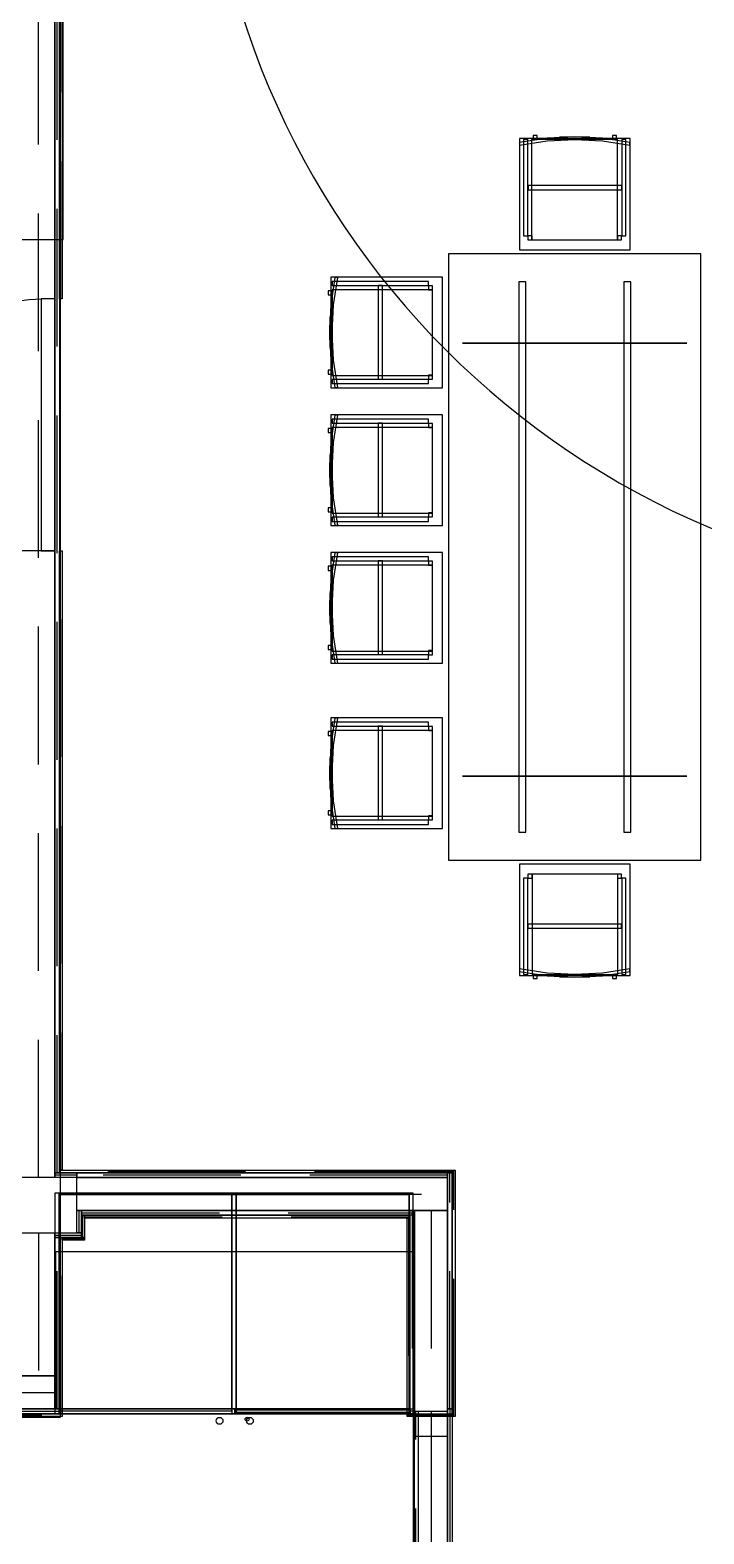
# Model space of a CAD drawing. Header units: millimetres. Extents: x -28.2 to 24.3, y -24.8 to 12.4.
# Drawn here: x 1.69 to 4.14, y -0.46 to 5 of the extents above; entities that cross this region are included whole.
import ezdxf

# ---------------------------------------------------------------- set-up
doc = ezdxf.new("R2010")
doc.units = ezdxf.units.MM
doc.linetypes.add('Dashed', pattern=[0.75, 0.5, -0.25])
for name, color, linetype in [('EJE_MUROS', 8, 'Continuous'), ('FURNISHINGELEMENT', 8, 'Continuous'), ('LOSAS', 3, 'Continuous'), ('MUROS', 7, 'Continuous'), ('PUERTAS', 6, 'Continuous')]:
    doc.layers.add(name, color=color, linetype=linetype)

msp = doc.modelspace()

# ---------------------------------------------------------------- linework, layer by layer
at = {"layer": 'EJE_MUROS', "linetype": 'Dashed'}
for p, q in [((1.7238, 0.8359), (1.7238, 5.7607)), ((1.7923, 0.8529), (1.7923, 5.7437)), ((1.8058, 4.026), (1.8058, 5.7437)), ((1.8058, 0.8629), (1.8058, 3.111)), ((1.8638, 0.8444), (1.7838, 0.8444)), ((3.2258, 0.8579), (1.8008, 0.8579)), ((3.2088, 0.8444), (1.8638, 0.8444)), ((3.2173, -0.0041), (3.2173, 0.8529)), ((3.2308, -0.0311), (3.2308, 0.8629)), ((1.8638, 0.7759), (3.2088, 0.7759)), ((1.8723, 0.6359), (1.8723, 0.7159)), ((3.0803, 0.7159), (3.0803, -0.0126)), ((3.1488, 0.7159), (3.1488, -0.1041)), ((1.8808, 0.7074), (3.0888, 0.7074)), ((1.8858, 0.6189), (1.8858, 0.6989)), ((1.8908, 0.6939), (3.0718, 0.6939)), ((3.0668, 0.6889), (3.0668, -0.0211)), ((1.7238, 0.6359), (1.7238, 0.1159)), ((1.7838, 0.6274), (1.8808, 0.6274)), ((1.7923, -0.0041), (1.7923, 0.6189)), ((1.8058, -0.0211), (1.8058, 0.6189)), ((1.8108, 0.6139), (1.8908, 0.6139)), ((0.7288, 0.0559), (1.7838, 0.0559)), ((-3.5992, -0.0126), (1.8008, -0.0126)), ((-2.514, -0.0261), (1.8108, -0.0261)), ((3.0618, -0.0261), (3.2258, -0.0261)), ((3.0938, -3.115), (3.0938, -0.0126)), ((3.1488, -0.0126), (3.1488, -3.1065)), ((3.2173, -0.0041), (3.2173, -3.1065))]:
    msp.add_line(p, q, dxfattribs=at)
at = {"layer": 'FURNISHINGELEMENT'}
for p, q in [((3.5486, 4.6081, 0.7702), (3.4693, 4.6081, 0.7877)), ((3.4693, 4.6081, 0.7877), (3.4693, 4.2037, 0.7877)), ((3.5696, 4.6087, 1.1404), (3.4701, 4.5937, 1.1404)), ((3.4701, 4.5837, 1.1404), (3.5695, 4.5988, 1.1404)), ((3.4701, 4.5937, 1.1404), (3.4701, 4.5837, 1.1404)), ((3.4995, 4.6037, 0.5575), (3.4845, 4.6037, 0.5575)), ((3.4845, 4.6037, 0.5575), (3.4845, 4.2547, 0.5575)), ((3.4995, 4.2547, 0.5575), (3.4995, 4.6037, 0.5575)), ((3.5911, 4.6037, 0.7494), (3.5137, 4.6037, 0.7615)), ((3.5137, 4.6037, 0.7615), (3.5137, 4.2397, 0.7615)), ((3.5335, 4.6187, 1.0175), (3.5187, 4.6187, 1.0207)), ((3.5187, 4.6187, 1.0207), (3.5187, 4.6037, 1.0207)), ((3.5187, 4.6037, 1.0207), (3.5335, 4.6037, 1.0175)), ((3.5335, 4.6037, 1.0175), (3.5335, 4.6187, 1.0175)), ((3.6294, 4.6081, 0.7615), (3.5486, 4.6081, 0.7702)), ((3.5695, 4.5988, 1.1404), (3.6701, 4.6039, 1.1404)), ((3.6701, 4.6137, 1.1404), (3.5696, 4.6087, 1.1404)), ((3.6693, 4.6037, 0.7454), (3.5911, 4.6037, 0.7494)), ((3.6701, 4.6137, 1.0404), (3.6151, 4.6122, 1.0404)), ((3.6151, 4.6122, 1.0404), (3.6151, 4.6024, 1.0404)), ((3.6151, 4.6024, 1.0404), (3.6701, 4.6039, 1.0404)), ((3.7107, 4.6081, 0.7615), (3.6294, 4.6081, 0.7615)), ((3.7475, 4.6037, 0.7493), (3.6693, 4.6037, 0.7454)), ((3.7706, 4.6087, 1.1404), (3.6701, 4.6137, 1.1404)), ((3.7251, 4.6122, 1.0404), (3.6701, 4.6137, 1.0404)), ((3.6701, 4.6039, 1.1404), (3.7706, 4.5988, 1.1404)), ((3.6701, 4.6039, 1.0404), (3.7251, 4.6024, 1.0404)), ((3.7915, 4.6081, 0.7702), (3.7107, 4.6081, 0.7615)), ((3.7251, 4.6024, 1.0404), (3.7251, 4.6122, 1.0404)), ((3.8249, 4.6037, 0.7612), (3.7475, 4.6037, 0.7493)), ((3.8701, 4.5937, 1.1404), (3.7706, 4.6087, 1.1404)), ((3.7706, 4.5988, 1.1404), (3.8701, 4.5837, 1.1404)), ((3.8708, 4.6081, 0.7877), (3.7915, 4.6081, 0.7702)), ((3.8214, 4.6187, 1.0207), (3.8066, 4.6187, 1.0175)), ((3.8066, 4.6187, 1.0175), (3.8066, 4.6037, 1.0175)), ((3.8066, 4.6037, 1.0175), (3.8214, 4.6037, 1.0207)), ((3.8214, 4.6037, 1.0207), (3.8214, 4.6187, 1.0207)), ((3.8249, 4.2397, 0.7612), (3.8249, 4.6037, 0.7612)), ((3.8555, 4.6037, 0.5575), (3.8405, 4.6037, 0.5575)), ((3.8405, 4.6037, 0.5575), (3.8405, 4.2547, 0.5575)), ((3.8555, 4.2547, 0.5575), (3.8555, 4.6037, 0.5575)), ((3.8701, 4.5837, 1.1404), (3.8701, 4.5937, 1.1404)), ((3.8708, 4.2037, 0.7877), (3.8708, 4.6081, 0.7877)), ((3.8405, 4.4367, 0.5575), (3.5006, 4.4367, 0.5575)), ((3.5006, 4.4367, 0.5575), (3.5006, 4.4217, 0.5575)), ((3.8405, 4.4217, 0.5575), (3.8405, 4.4367, 0.5575)), ((3.5006, 4.4217, 0.5575), (3.8405, 4.4217, 0.5575)), ((3.4693, 4.2037, 0.7877), (3.5486, 4.2037, 0.7702)), ((3.4845, 4.2547, 0.5575), (3.4995, 4.2547, 0.5575)), ((3.5152, 4.2547, 0.7612), (3.5004, 4.2547, 0.7644)), ((3.5004, 4.2547, 0.7644), (3.5004, 4.2397, 0.7644)), ((3.5004, 4.2397, 0.7644), (3.5152, 4.2397, 0.7612)), ((3.5137, 4.2397, 0.7615), (3.5911, 4.2397, 0.7494)), ((3.5152, 4.2397, 0.7612), (3.5152, 4.2547, 0.7612)), ((3.5486, 4.2037, 0.7702), (3.6294, 4.2037, 0.7615)), ((3.5911, 4.2397, 0.7494), (3.6693, 4.2397, 0.7454)), ((3.6294, 4.2037, 0.7615), (3.7107, 4.2037, 0.7615)), ((3.6693, 4.2397, 0.7454), (3.7475, 4.2397, 0.7493)), ((3.7107, 4.2037, 0.7615), (3.7915, 4.2037, 0.7702)), ((3.7475, 4.2397, 0.7493), (3.8249, 4.2397, 0.7612)), ((3.7915, 4.2037, 0.7702), (3.8708, 4.2037, 0.7877)), ((3.8397, 4.2547, 0.7644), (3.8249, 4.2547, 0.7612)), ((3.8249, 4.2547, 0.7612), (3.8249, 4.2397, 0.7612)), ((3.8249, 4.2397, 0.7612), (3.8397, 4.2397, 0.7644)), ((3.8397, 4.2397, 0.7644), (3.8397, 4.2547, 0.7644)), ((3.8405, 4.2547, 0.5575), (3.8555, 4.2547, 0.5575)), ((3.2126, 4.1887), (3.2126, 1.9887)), ((4.1276, 4.1887), (3.2126, 4.1887)), ((4.1276, 1.9887), (4.1276, 4.1887)), ((2.8001, 4.1037, 1.1404), (2.7851, 4.0042, 1.1404)), ((3.1901, 4.1044, 0.7877), (2.7856, 4.1044, 0.7877)), ((2.7856, 4.1044, 0.7877), (2.7856, 4.0251, 0.7702)), ((2.7949, 4.0042, 1.1404), (2.8101, 4.1037, 1.1404)), ((2.8101, 4.1037, 1.1404), (2.8001, 4.1037, 1.1404)), ((3.1901, 4.0251, 0.7702), (3.1901, 4.1044, 0.7877)), ((2.7901, 4.055, 1.0207), (2.7751, 4.055, 1.0207)), ((2.7751, 4.055, 1.0207), (2.7751, 4.0402, 1.0175)), ((2.7751, 4.0402, 1.0175), (2.7901, 4.0402, 1.0175)), ((3.1391, 4.0892, 0.5575), (2.7901, 4.0892, 0.5575)), ((2.7901, 4.0892, 0.5575), (2.7901, 4.0742, 0.5575)), ((2.7901, 4.0742, 0.5575), (3.1391, 4.0742, 0.5575)), ((3.1541, 4.0585, 0.7612), (2.7901, 4.0585, 0.7612)), ((2.7901, 4.0585, 0.7612), (2.7901, 3.9811, 0.7493)), ((2.7901, 4.0402, 1.0175), (2.7901, 4.055, 1.0207)), ((2.9721, 4.0742, 0.5575), (2.9571, 4.0742, 0.5575)), ((2.9571, 4.0742, 0.5575), (2.9571, 3.7342, 0.5575)), ((2.9721, 3.7342, 0.5575), (2.9721, 4.0742, 0.5575)), ((3.1391, 4.0742, 0.5575), (3.1391, 4.0892, 0.5575)), ((3.1541, 4.0734, 0.7644), (3.1391, 4.0734, 0.7644)), ((3.1391, 4.0734, 0.7644), (3.1391, 4.0585, 0.7612)), ((3.1391, 4.0585, 0.7612), (3.1541, 4.0585, 0.7612)), ((3.1541, 4.0585, 0.7612), (3.1541, 4.0734, 0.7644)), ((3.1541, 3.9811, 0.7493), (3.1541, 4.0585, 0.7612)), ((3.4675, 4.0871), (3.4675, 2.0903)), ((3.4929, 4.0871), (3.4675, 4.0871)), ((3.4929, 2.0903), (3.4929, 4.0871)), ((3.8479, 4.0871), (3.8479, 2.0903)), ((3.8733, 4.0871), (3.8479, 4.0871)), ((3.8733, 2.0903), (3.8733, 4.0871)), ((2.7851, 4.0042, 1.1404), (2.7801, 3.9037, 1.1404)), ((2.7856, 4.0251, 0.7702), (2.7856, 3.9443, 0.7615)), ((2.7899, 3.9037, 1.1404), (2.7949, 4.0042, 1.1404)), ((3.1901, 3.9443, 0.7615), (3.1901, 4.0251, 0.7702)), ((2.7816, 3.9587, 1.0404), (2.7801, 3.9037, 1.0404)), ((2.7914, 3.9587, 1.0404), (2.7816, 3.9587, 1.0404)), ((2.7856, 3.9443, 0.7615), (2.7856, 3.863, 0.7615)), ((2.7899, 3.9037, 1.0404), (2.7914, 3.9587, 1.0404)), ((2.7901, 3.9811, 0.7493), (2.7901, 3.9029, 0.7454)), ((3.1541, 3.9029, 0.7454), (3.1541, 3.9811, 0.7493)), ((3.1901, 3.863, 0.7615), (3.1901, 3.9443, 0.7615)), ((2.7801, 3.9037, 1.1404), (2.7851, 3.8032, 1.1404)), ((2.7801, 3.9037, 1.0404), (2.7816, 3.8487, 1.0404)), ((2.7949, 3.8032, 1.1404), (2.7899, 3.9037, 1.1404)), ((2.7914, 3.8487, 1.0404), (2.7899, 3.9037, 1.0404)), ((2.7901, 3.9029, 0.7454), (2.7901, 3.8247, 0.7494)), ((3.1541, 3.8247, 0.7494), (3.1541, 3.9029, 0.7454)), ((2.7816, 3.8487, 1.0404), (2.7914, 3.8487, 1.0404)), ((2.7856, 3.863, 0.7615), (2.7856, 3.7823, 0.7702)), ((2.7901, 3.8247, 0.7494), (2.7901, 3.7473, 0.7615)), ((3.1541, 3.7473, 0.7615), (3.1541, 3.8247, 0.7494)), ((3.1901, 3.7823, 0.7702), (3.1901, 3.863, 0.7615)), ((3.2634, 3.8648), (4.0768, 3.8648)), ((3.3396, 3.8648), (3.2634, 3.8648)), ((4.0006, 3.8648), (3.3396, 3.8648)), ((4.0768, 3.8648), (4.0006, 3.8648)), ((2.7901, 3.7671, 1.0175), (2.7751, 3.7671, 1.0175)), ((2.7751, 3.7671, 1.0175), (2.7751, 3.7523, 1.0207)), ((2.7851, 3.8032, 1.1404), (2.8001, 3.7037, 1.1404)), ((2.7856, 3.7823, 0.7702), (2.7856, 3.7029, 0.7877)), ((2.7901, 3.7523, 1.0207), (2.7901, 3.7671, 1.0175)), ((2.8101, 3.7037, 1.1404), (2.7949, 3.8032, 1.1404)), ((3.1901, 3.7029, 0.7877), (3.1901, 3.7823, 0.7702)), ((2.7751, 3.7523, 1.0207), (2.7901, 3.7523, 1.0207)), ((2.7901, 3.7473, 0.7615), (3.1541, 3.7473, 0.7615)), ((3.1391, 3.7331, 0.5575), (2.7901, 3.7331, 0.5575)), ((2.7901, 3.7331, 0.5575), (2.7901, 3.7181, 0.5575)), ((2.7901, 3.7181, 0.5575), (3.1391, 3.7181, 0.5575)), ((2.9571, 3.7342, 0.5575), (2.9721, 3.7342, 0.5575)), ((3.1541, 3.7488, 0.7612), (3.1391, 3.7488, 0.7612)), ((3.1391, 3.7488, 0.7612), (3.1391, 3.734, 0.7644)), ((3.1391, 3.734, 0.7644), (3.1541, 3.734, 0.7644)), ((3.1391, 3.7181, 0.5575), (3.1391, 3.7331, 0.5575)), ((3.1541, 3.734, 0.7644), (3.1541, 3.7488, 0.7612)), ((2.7856, 3.7029, 0.7877), (3.1901, 3.7029, 0.7877)), ((2.8001, 3.7037, 1.1404), (2.8101, 3.7037, 1.1404)), ((2.8001, 3.6037, 1.1404), (2.7851, 3.5042, 1.1404)), ((3.1901, 3.6044, 0.7877), (2.7856, 3.6044, 0.7877)), ((2.7856, 3.6044, 0.7877), (2.7856, 3.5251, 0.7702)), ((2.7949, 3.5042, 1.1404), (2.8101, 3.6037, 1.1404)), ((2.8101, 3.6037, 1.1404), (2.8001, 3.6037, 1.1404)), ((3.1901, 3.5251, 0.7702), (3.1901, 3.6044, 0.7877)), ((2.7901, 3.555, 1.0207), (2.7751, 3.555, 1.0207)), ((2.7751, 3.555, 1.0207), (2.7751, 3.5402, 1.0175)), ((3.1391, 3.5892, 0.5575), (2.7901, 3.5892, 0.5575)), ((2.7901, 3.5892, 0.5575), (2.7901, 3.5742, 0.5575)), ((2.7901, 3.5742, 0.5575), (3.1391, 3.5742, 0.5575)), ((3.1541, 3.5585, 0.7612), (2.7901, 3.5585, 0.7612)), ((2.7901, 3.5585, 0.7612), (2.7901, 3.4811, 0.7493)), ((2.7901, 3.5402, 1.0175), (2.7901, 3.555, 1.0207)), ((2.9721, 3.5742, 0.5575), (2.9571, 3.5742, 0.5575)), ((2.9571, 3.5742, 0.5575), (2.9571, 3.2342, 0.5575)), ((2.9721, 3.2342, 0.5575), (2.9721, 3.5742, 0.5575)), ((3.1391, 3.5742, 0.5575), (3.1391, 3.5892, 0.5575)), ((3.1541, 3.5734, 0.7644), (3.1391, 3.5734, 0.7644)), ((3.1391, 3.5734, 0.7644), (3.1391, 3.5585, 0.7612)), ((3.1391, 3.5585, 0.7612), (3.1541, 3.5585, 0.7612)), ((3.1541, 3.5585, 0.7612), (3.1541, 3.5734, 0.7644)), ((3.1541, 3.4811, 0.7493), (3.1541, 3.5585, 0.7612)), ((2.7751, 3.5402, 1.0175), (2.7901, 3.5402, 1.0175)), ((2.7851, 3.5042, 1.1404), (2.7801, 3.4037, 1.1404)), ((2.7856, 3.5251, 0.7702), (2.7856, 3.4443, 0.7615)), ((2.7899, 3.4037, 1.1404), (2.7949, 3.5042, 1.1404)), ((3.1901, 3.4443, 0.7615), (3.1901, 3.5251, 0.7702)), ((2.7816, 3.4587, 1.0404), (2.7801, 3.4037, 1.0404)), ((2.7914, 3.4587, 1.0404), (2.7816, 3.4587, 1.0404)), ((2.7856, 3.4443, 0.7615), (2.7856, 3.363, 0.7615)), ((2.7899, 3.4037, 1.0404), (2.7914, 3.4587, 1.0404)), ((2.7901, 3.4811, 0.7493), (2.7901, 3.4029, 0.7454)), ((3.1541, 3.4029, 0.7454), (3.1541, 3.4811, 0.7493)), ((3.1901, 3.363, 0.7615), (3.1901, 3.4443, 0.7615)), ((2.7801, 3.4037, 1.1404), (2.7851, 3.3032, 1.1404)), ((2.7801, 3.4037, 1.0404), (2.7816, 3.3487, 1.0404)), ((2.7949, 3.3032, 1.1404), (2.7899, 3.4037, 1.1404)), ((2.7914, 3.3487, 1.0404), (2.7899, 3.4037, 1.0404)), ((2.7901, 3.4029, 0.7454), (2.7901, 3.3247, 0.7494)), ((3.1541, 3.3247, 0.7494), (3.1541, 3.4029, 0.7454)), ((2.7816, 3.3487, 1.0404), (2.7914, 3.3487, 1.0404)), ((2.7856, 3.363, 0.7615), (2.7856, 3.2823, 0.7702)), ((3.1901, 3.2823, 0.7702), (3.1901, 3.363, 0.7615)), ((2.7851, 3.3032, 1.1404), (2.8001, 3.2037, 1.1404)), ((2.7856, 3.2823, 0.7702), (2.7856, 3.2029, 0.7877)), ((2.7901, 3.3247, 0.7494), (2.7901, 3.2473, 0.7615)), ((2.8101, 3.2037, 1.1404), (2.7949, 3.3032, 1.1404)), ((3.1541, 3.2473, 0.7615), (3.1541, 3.3247, 0.7494)), ((3.1901, 3.2029, 0.7877), (3.1901, 3.2823, 0.7702)), ((2.7901, 3.2671, 1.0175), (2.7751, 3.2671, 1.0175)), ((2.7751, 3.2671, 1.0175), (2.7751, 3.2523, 1.0207)), ((2.7751, 3.2523, 1.0207), (2.7901, 3.2523, 1.0207)), ((2.7901, 3.2523, 1.0207), (2.7901, 3.2671, 1.0175)), ((2.7901, 3.2473, 0.7615), (3.1541, 3.2473, 0.7615)), ((3.1391, 3.2331, 0.5575), (2.7901, 3.2331, 0.5575)), ((2.7901, 3.2331, 0.5575), (2.7901, 3.2181, 0.5575)), ((2.9571, 3.2342, 0.5575), (2.9721, 3.2342, 0.5575)), ((3.1541, 3.2488, 0.7612), (3.1391, 3.2488, 0.7612)), ((3.1391, 3.2488, 0.7612), (3.1391, 3.234, 0.7644)), ((3.1391, 3.234, 0.7644), (3.1541, 3.234, 0.7644)), ((3.1391, 3.2181, 0.5575), (3.1391, 3.2331, 0.5575)), ((3.1541, 3.234, 0.7644), (3.1541, 3.2488, 0.7612)), ((2.7856, 3.2029, 0.7877), (3.1901, 3.2029, 0.7877)), ((2.7901, 3.2181, 0.5575), (3.1391, 3.2181, 0.5575)), ((2.8001, 3.2037, 1.1404), (2.8101, 3.2037, 1.1404)), ((2.8001, 3.1037, 1.1404), (2.7851, 3.0042, 1.1404)), ((3.1901, 3.1044, 0.7877), (2.7856, 3.1044, 0.7877)), ((2.7856, 3.1044, 0.7877), (2.7856, 3.0251, 0.7702)), ((3.1391, 3.0892, 0.5575), (2.7901, 3.0892, 0.5575)), ((2.7901, 3.0892, 0.5575), (2.7901, 3.0742, 0.5575)), ((2.7901, 3.0742, 0.5575), (3.1391, 3.0742, 0.5575)), ((3.1541, 3.0585, 0.7612), (2.7901, 3.0585, 0.7612)), ((2.7901, 3.0585, 0.7612), (2.7901, 2.9811, 0.7493)), ((2.7949, 3.0042, 1.1404), (2.8101, 3.1037, 1.1404)), ((2.8101, 3.1037, 1.1404), (2.8001, 3.1037, 1.1404)), ((2.9721, 3.0742, 0.5575), (2.9571, 3.0742, 0.5575)), ((2.9571, 3.0742, 0.5575), (2.9571, 2.7342, 0.5575)), ((2.9721, 2.7342, 0.5575), (2.9721, 3.0742, 0.5575)), ((3.1391, 3.0742, 0.5575), (3.1391, 3.0892, 0.5575)), ((3.1541, 3.0734, 0.7644), (3.1391, 3.0734, 0.7644)), ((3.1391, 3.0734, 0.7644), (3.1391, 3.0585, 0.7612)), ((3.1391, 3.0585, 0.7612), (3.1541, 3.0585, 0.7612)), ((3.1541, 3.0585, 0.7612), (3.1541, 3.0734, 0.7644)), ((3.1541, 2.9811, 0.7493), (3.1541, 3.0585, 0.7612)), ((3.1901, 3.0251, 0.7702), (3.1901, 3.1044, 0.7877)), ((2.7901, 3.055, 1.0207), (2.7751, 3.055, 1.0207)), ((2.7751, 3.055, 1.0207), (2.7751, 3.0402, 1.0175)), ((2.7751, 3.0402, 1.0175), (2.7901, 3.0402, 1.0175)), ((2.7851, 3.0042, 1.1404), (2.7801, 2.9037, 1.1404)), ((2.7856, 3.0251, 0.7702), (2.7856, 2.9443, 0.7615)), ((2.7899, 2.9037, 1.1404), (2.7949, 3.0042, 1.1404)), ((2.7901, 3.0402, 1.0175), (2.7901, 3.055, 1.0207)), ((3.1901, 2.9443, 0.7615), (3.1901, 3.0251, 0.7702)), ((2.7816, 2.9587, 1.0404), (2.7801, 2.9037, 1.0404)), ((2.7914, 2.9587, 1.0404), (2.7816, 2.9587, 1.0404)), ((2.7899, 2.9037, 1.0404), (2.7914, 2.9587, 1.0404)), ((2.7901, 2.9811, 0.7493), (2.7901, 2.9029, 0.7454)), ((3.1541, 2.9029, 0.7454), (3.1541, 2.9811, 0.7493)), ((2.7801, 2.9037, 1.1404), (2.7851, 2.8032, 1.1404)), ((2.7801, 2.9037, 1.0404), (2.7816, 2.8487, 1.0404)), ((2.7856, 2.9443, 0.7615), (2.7856, 2.863, 0.7615)), ((2.7949, 2.8032, 1.1404), (2.7899, 2.9037, 1.1404)), ((2.7914, 2.8487, 1.0404), (2.7899, 2.9037, 1.0404)), ((2.7901, 2.9029, 0.7454), (2.7901, 2.8247, 0.7494)), ((3.1541, 2.8247, 0.7494), (3.1541, 2.9029, 0.7454)), ((3.1901, 2.863, 0.7615), (3.1901, 2.9443, 0.7615)), ((2.7816, 2.8487, 1.0404), (2.7914, 2.8487, 1.0404)), ((2.7856, 2.863, 0.7615), (2.7856, 2.7823, 0.7702)), ((3.1901, 2.7823, 0.7702), (3.1901, 2.863, 0.7615)), ((2.7851, 2.8032, 1.1404), (2.8001, 2.7037, 1.1404)), ((2.7901, 2.8247, 0.7494), (2.7901, 2.7473, 0.7615)), ((2.8101, 2.7037, 1.1404), (2.7949, 2.8032, 1.1404)), ((3.1541, 2.7473, 0.7615), (3.1541, 2.8247, 0.7494)), ((2.7901, 2.7671, 1.0175), (2.7751, 2.7671, 1.0175)), ((2.7751, 2.7671, 1.0175), (2.7751, 2.7523, 1.0207)), ((2.7751, 2.7523, 1.0207), (2.7901, 2.7523, 1.0207)), ((2.7856, 2.7823, 0.7702), (2.7856, 2.7029, 0.7877)), ((2.7901, 2.7523, 1.0207), (2.7901, 2.7671, 1.0175)), ((2.7901, 2.7473, 0.7615), (3.1541, 2.7473, 0.7615)), ((3.1391, 2.7331, 0.5575), (2.7901, 2.7331, 0.5575)), ((2.7901, 2.7331, 0.5575), (2.7901, 2.7181, 0.5575)), ((2.9571, 2.7342, 0.5575), (2.9721, 2.7342, 0.5575)), ((3.1541, 2.7488, 0.7612), (3.1391, 2.7488, 0.7612)), ((3.1391, 2.7488, 0.7612), (3.1391, 2.734, 0.7644)), ((3.1391, 2.734, 0.7644), (3.1541, 2.734, 0.7644)), ((3.1391, 2.7181, 0.5575), (3.1391, 2.7331, 0.5575)), ((3.1541, 2.734, 0.7644), (3.1541, 2.7488, 0.7612)), ((3.1901, 2.7029, 0.7877), (3.1901, 2.7823, 0.7702)), ((2.7856, 2.7029, 0.7877), (3.1901, 2.7029, 0.7877)), ((2.7901, 2.7181, 0.5575), (3.1391, 2.7181, 0.5575)), ((2.8001, 2.7037, 1.1404), (2.8101, 2.7037, 1.1404)), ((2.8001, 2.5037, 1.1404), (2.7851, 2.4042, 1.1404)), ((3.1901, 2.5044, 0.7877), (2.7856, 2.5044, 0.7877)), ((2.7856, 2.5044, 0.7877), (2.7856, 2.4251, 0.7702)), ((3.1391, 2.4892, 0.5575), (2.7901, 2.4892, 0.5575)), ((2.7901, 2.4892, 0.5575), (2.7901, 2.4742, 0.5575)), ((2.7901, 2.4742, 0.5575), (3.1391, 2.4742, 0.5575)), ((3.1541, 2.4585, 0.7612), (2.7901, 2.4585, 0.7612)), ((2.7901, 2.4585, 0.7612), (2.7901, 2.3811, 0.7493)), ((2.7949, 2.4042, 1.1404), (2.8101, 2.5037, 1.1404)), ((2.8101, 2.5037, 1.1404), (2.8001, 2.5037, 1.1404)), ((2.9721, 2.4742, 0.5575), (2.9571, 2.4742, 0.5575)), ((2.9571, 2.4742, 0.5575), (2.9571, 2.1342, 0.5575)), ((2.9721, 2.1342, 0.5575), (2.9721, 2.4742, 0.5575)), ((3.1391, 2.4742, 0.5575), (3.1391, 2.4892, 0.5575)), ((3.1541, 2.4734, 0.7644), (3.1391, 2.4734, 0.7644)), ((3.1391, 2.4734, 0.7644), (3.1391, 2.4585, 0.7612)), ((3.1391, 2.4585, 0.7612), (3.1541, 2.4585, 0.7612)), ((3.1541, 2.4585, 0.7612), (3.1541, 2.4734, 0.7644)), ((3.1541, 2.3811, 0.7493), (3.1541, 2.4585, 0.7612)), ((3.1901, 2.4251, 0.7702), (3.1901, 2.5044, 0.7877)), ((2.7901, 2.455, 1.0207), (2.7751, 2.455, 1.0207)), ((2.7751, 2.455, 1.0207), (2.7751, 2.4402, 1.0175)), ((2.7751, 2.4402, 1.0175), (2.7901, 2.4402, 1.0175)), ((2.7851, 2.4042, 1.1404), (2.7801, 2.3037, 1.1404)), ((2.7856, 2.4251, 0.7702), (2.7856, 2.3443, 0.7615)), ((2.7899, 2.3037, 1.1404), (2.7949, 2.4042, 1.1404)), ((2.7901, 2.4402, 1.0175), (2.7901, 2.455, 1.0207)), ((3.1901, 2.3443, 0.7615), (3.1901, 2.4251, 0.7702)), ((2.7816, 2.3587, 1.0404), (2.7801, 2.3037, 1.0404)), ((2.7914, 2.3587, 1.0404), (2.7816, 2.3587, 1.0404)), ((2.7899, 2.3037, 1.0404), (2.7914, 2.3587, 1.0404)), ((2.7901, 2.3811, 0.7493), (2.7901, 2.3029, 0.7454)), ((3.1541, 2.3029, 0.7454), (3.1541, 2.3811, 0.7493)), ((2.7801, 2.3037, 1.1404), (2.7851, 2.2032, 1.1404)), ((2.7801, 2.3037, 1.0404), (2.7816, 2.2487, 1.0404)), ((2.7856, 2.3443, 0.7615), (2.7856, 2.263, 0.7615)), ((2.7949, 2.2032, 1.1404), (2.7899, 2.3037, 1.1404)), ((2.7914, 2.2487, 1.0404), (2.7899, 2.3037, 1.0404)), ((2.7901, 2.3029, 0.7454), (2.7901, 2.2247, 0.7494)), ((3.1541, 2.2247, 0.7494), (3.1541, 2.3029, 0.7454)), ((3.1901, 2.263, 0.7615), (3.1901, 2.3443, 0.7615)), ((3.2634, 2.2935), (4.0768, 2.2935)), ((3.3396, 2.2935), (3.2634, 2.2935)), ((4.0006, 2.2935), (3.3396, 2.2935)), ((4.0768, 2.2935), (4.0006, 2.2935)), ((2.7816, 2.2487, 1.0404), (2.7914, 2.2487, 1.0404)), ((2.7856, 2.263, 0.7615), (2.7856, 2.1823, 0.7702)), ((3.1901, 2.1823, 0.7702), (3.1901, 2.263, 0.7615)), ((2.7851, 2.2032, 1.1404), (2.8001, 2.1037, 1.1404)), ((2.7901, 2.2247, 0.7494), (2.7901, 2.1473, 0.7615)), ((2.8101, 2.1037, 1.1404), (2.7949, 2.2032, 1.1404)), ((3.1541, 2.1473, 0.7615), (3.1541, 2.2247, 0.7494)), ((2.7901, 2.1671, 1.0175), (2.7751, 2.1671, 1.0175)), ((2.7751, 2.1671, 1.0175), (2.7751, 2.1523, 1.0207)), ((2.7751, 2.1523, 1.0207), (2.7901, 2.1523, 1.0207)), ((2.7856, 2.1823, 0.7702), (2.7856, 2.1029, 0.7877)), ((2.7901, 2.1523, 1.0207), (2.7901, 2.1671, 1.0175)), ((2.7901, 2.1473, 0.7615), (3.1541, 2.1473, 0.7615)), ((3.1391, 2.1331, 0.5575), (2.7901, 2.1331, 0.5575)), ((2.7901, 2.1331, 0.5575), (2.7901, 2.1181, 0.5575)), ((2.9571, 2.1342, 0.5575), (2.9721, 2.1342, 0.5575)), ((3.1541, 2.1488, 0.7612), (3.1391, 2.1488, 0.7612)), ((3.1391, 2.1488, 0.7612), (3.1391, 2.134, 0.7644)), ((3.1391, 2.134, 0.7644), (3.1541, 2.134, 0.7644)), ((3.1391, 2.1181, 0.5575), (3.1391, 2.1331, 0.5575)), ((3.1541, 2.134, 0.7644), (3.1541, 2.1488, 0.7612)), ((3.1901, 2.1029, 0.7877), (3.1901, 2.1823, 0.7702)), ((2.7856, 2.1029, 0.7877), (3.1901, 2.1029, 0.7877)), ((2.7901, 2.1181, 0.5575), (3.1391, 2.1181, 0.5575)), ((2.8001, 2.1037, 1.1404), (2.8101, 2.1037, 1.1404)), ((3.4675, 2.0903), (3.4929, 2.0903)), ((3.8479, 2.0903), (3.8733, 2.0903)), ((3.2126, 1.9887), (4.1276, 1.9887)), ((3.5486, 1.9737, 0.7702), (3.4693, 1.9737, 0.7877)), ((3.4693, 1.9737, 0.7877), (3.4693, 1.5692, 0.7877)), ((3.6294, 1.9737, 0.7615), (3.5486, 1.9737, 0.7702)), ((3.7107, 1.9737, 0.7615), (3.6294, 1.9737, 0.7615)), ((3.7915, 1.9737, 0.7702), (3.7107, 1.9737, 0.7615)), ((3.8708, 1.9737, 0.7877), (3.7915, 1.9737, 0.7702)), ((3.8708, 1.5692, 0.7877), (3.8708, 1.9737, 0.7877)), ((3.4846, 1.9227, 0.5575), (3.4846, 1.5737, 0.5575)), ((3.4996, 1.9227, 0.5575), (3.4846, 1.9227, 0.5575)), ((3.4996, 1.5737, 0.5575), (3.4996, 1.9227, 0.5575)), ((3.5152, 1.9377, 0.7612), (3.5004, 1.9377, 0.7644)), ((3.5004, 1.9377, 0.7644), (3.5004, 1.9227, 0.7644)), ((3.5004, 1.9227, 0.7644), (3.5152, 1.9227, 0.7612)), ((3.5926, 1.9377, 0.7493), (3.5152, 1.9377, 0.7612)), ((3.5152, 1.9377, 0.7612), (3.5152, 1.5737, 0.7612)), ((3.5152, 1.9227, 0.7612), (3.5152, 1.9377, 0.7612)), ((3.6708, 1.9377, 0.7454), (3.5926, 1.9377, 0.7493)), ((3.749, 1.9377, 0.7494), (3.6708, 1.9377, 0.7454)), ((3.8264, 1.9377, 0.7615), (3.749, 1.9377, 0.7494)), ((3.8397, 1.9377, 0.7644), (3.8249, 1.9377, 0.7612)), ((3.8249, 1.9377, 0.7612), (3.8249, 1.9227, 0.7612)), ((3.8249, 1.9227, 0.7612), (3.8397, 1.9227, 0.7644)), ((3.8264, 1.5737, 0.7615), (3.8264, 1.9377, 0.7615)), ((3.8397, 1.9227, 0.7644), (3.8397, 1.9377, 0.7644)), ((3.8406, 1.9227, 0.5575), (3.8406, 1.5737, 0.5575)), ((3.8556, 1.9227, 0.5575), (3.8406, 1.9227, 0.5575)), ((3.8556, 1.5737, 0.5575), (3.8556, 1.9227, 0.5575)), ((3.8395, 1.7557, 0.5575), (3.4996, 1.7557, 0.5575)), ((3.4996, 1.7557, 0.5575), (3.4996, 1.7407, 0.5575)), ((3.8395, 1.7407, 0.5575), (3.8395, 1.7557, 0.5575)), ((3.4996, 1.7407, 0.5575), (3.8395, 1.7407, 0.5575)), ((3.5695, 1.5785, 1.1404), (3.4701, 1.5937, 1.1404)), ((3.4701, 1.5937, 1.1404), (3.4701, 1.5837, 1.1404)), ((3.4701, 1.5837, 1.1404), (3.5696, 1.5687, 1.1404)), ((3.8701, 1.5937, 1.1404), (3.7706, 1.5785, 1.1404)), ((3.7706, 1.5687, 1.1404), (3.8701, 1.5837, 1.1404)), ((3.8701, 1.5837, 1.1404), (3.8701, 1.5937, 1.1404)), ((3.4693, 1.5692, 0.7877), (3.5486, 1.5692, 0.7702)), ((3.4846, 1.5737, 0.5575), (3.4996, 1.5737, 0.5575)), ((3.5152, 1.5737, 0.7612), (3.5926, 1.5737, 0.7493)), ((3.5335, 1.5737, 1.0175), (3.5187, 1.5737, 1.0207)), ((3.5187, 1.5737, 1.0207), (3.5187, 1.5587, 1.0207)), ((3.5187, 1.5587, 1.0207), (3.5335, 1.5587, 1.0175)), ((3.5335, 1.5587, 1.0175), (3.5335, 1.5737, 1.0175)), ((3.5486, 1.5692, 0.7702), (3.6294, 1.5692, 0.7615)), ((3.6701, 1.5735, 1.1404), (3.5695, 1.5785, 1.1404)), ((3.5696, 1.5687, 1.1404), (3.6701, 1.5637, 1.1404)), ((3.5926, 1.5737, 0.7493), (3.6708, 1.5737, 0.7454)), ((3.6701, 1.5735, 1.0404), (3.6151, 1.575, 1.0404)), ((3.6151, 1.575, 1.0404), (3.6151, 1.5652, 1.0404)), ((3.6151, 1.5652, 1.0404), (3.6701, 1.5637, 1.0404)), ((3.6294, 1.5692, 0.7615), (3.7107, 1.5692, 0.7615)), ((3.7706, 1.5785, 1.1404), (3.6701, 1.5735, 1.1404)), ((3.7251, 1.575, 1.0404), (3.6701, 1.5735, 1.0404)), ((3.6701, 1.5637, 1.1404), (3.7706, 1.5687, 1.1404)), ((3.6701, 1.5637, 1.0404), (3.7251, 1.5652, 1.0404)), ((3.6708, 1.5737, 0.7454), (3.749, 1.5737, 0.7494)), ((3.7107, 1.5692, 0.7615), (3.7915, 1.5692, 0.7702)), ((3.7251, 1.5652, 1.0404), (3.7251, 1.575, 1.0404)), ((3.749, 1.5737, 0.7494), (3.8264, 1.5737, 0.7615)), ((3.7915, 1.5692, 0.7702), (3.8708, 1.5692, 0.7877)), ((3.8214, 1.5737, 1.0207), (3.8066, 1.5737, 1.0175)), ((3.8066, 1.5737, 1.0175), (3.8066, 1.5587, 1.0175)), ((3.8066, 1.5587, 1.0175), (3.8214, 1.5587, 1.0207)), ((3.8214, 1.5587, 1.0207), (3.8214, 1.5737, 1.0207)), ((3.8406, 1.5737, 0.5575), (3.8556, 1.5737, 0.5575)), ((3.0838, 0.7791), (1.7838, 0.7791)), ((1.7838, 0.7791), (1.7838, -0.0209)), ((3.0838, 0.7791), (1.7838, 0.7791)), ((1.7838, 0.7791), (1.7838, -0.0209)), ((1.7988, 0.7791), (1.7838, 0.7791)), ((1.7838, 0.7791), (1.7838, -0.0209)), ((1.7988, -0.0209), (1.7988, 0.7791)), ((1.7988, 0.7791), (1.7988, 0.7741)), ((3.0688, 0.7791), (1.7988, 0.7791)), ((1.7988, 0.7741), (1.7988, -0.0109)), ((2.4263, 0.7741), (1.7988, 0.7741)), ((1.7988, 0.7741), (3.0688, 0.7741)), ((2.4263, -0.0109), (2.4263, 0.7741)), ((2.4413, 0.7741), (2.4263, 0.7741)), ((2.4263, 0.7741), (2.4263, -0.0209)), ((2.4413, 0.7741), (2.4413, -0.0032)), ((3.0688, 0.7741), (2.4413, 0.7741)), ((2.4413, -0.0209), (2.4413, 0.7741)), ((3.0838, 0.7791), (3.0688, 0.7791)), ((3.0688, 0.7791), (3.0688, -0.0209)), ((3.0688, 0.7741), (3.0688, 0.7791)), ((3.0688, -0.0032), (3.0688, 0.7741)), ((3.0838, -0.0209), (3.0838, 0.7791)), ((3.0838, -0.0209), (3.0838, 0.7791)), ((3.0838, -0.0209), (3.0838, 0.7791)), ((3.0863, 0.5659), (1.7863, 0.5659)), ((1.7863, 0.5659), (1.7863, -0.0041)), ((3.0863, -0.0041), (3.0863, 0.5659)), ((1.7838, -0.0209), (3.0838, -0.0209)), ((1.7838, -0.0209), (3.0838, -0.0209)), ((1.7838, -0.0209), (1.7988, -0.0209)), ((1.7863, -0.0041), (3.0863, -0.0041)), ((2.4363, -0.0041), (1.7988, -0.0041)), ((1.7988, -0.0041), (1.7988, -0.0221)), ((1.7988, -0.0109), (2.4263, -0.0109)), ((1.7988, -0.0221), (2.4363, -0.0221)), ((2.4263, -0.0209), (2.4413, -0.0209)), ((2.4363, -0.0221), (2.4363, -0.0041)), ((2.4363, -0.0041), (2.4363, -0.0221)), ((3.0738, -0.0041), (2.4363, -0.0041)), ((2.4363, -0.0221), (3.0738, -0.0221)), ((2.4413, -0.0032), (3.0688, -0.0032)), ((3.0688, -0.0079), (2.4413, -0.0079)), ((2.4413, -0.0079), (2.4413, -0.0159)), ((2.4413, -0.0159), (3.0688, -0.0159)), ((3.0688, -0.0159), (3.0688, -0.0079)), ((3.0688, -0.0209), (3.0838, -0.0209)), ((3.0738, -0.0221), (3.0738, -0.0041))]:
    msp.add_line(p, q, dxfattribs=at)
for centre, radius in [((2.3813, -0.0471), 0.0125), ((2.4813, -0.0409), 0.007), ((2.4913, -0.0471), 0.0125)]:
    msp.add_circle(centre, radius, dxfattribs=at)
at = {"layer": 'LOSAS'}
for p, q in [((1.8038, -0.0341), (1.8038, 5.8259)), ((1.8138, 4.2409), (1.8138, 5.8107)), ((-2.2262, 4.2409), (1.8138, 4.2409)), ((-3.6032, -0.0341), (1.8038, -0.0341))]:
    msp.add_line(p, q, dxfattribs=at)
at = {"layer": 'MUROS'}
for p, q in [((1.7838, 5.7607), (1.7838, 0.8359)), ((1.7838, 0.8529), (1.7838, 5.7437)), ((1.8008, 5.7437), (1.8008, 0.8529)), ((1.8008, 4.026), (1.8008, 5.7437)), ((1.8108, 5.7437), (1.8108, 4.026)), ((1.8108, 4.026), (1.8008, 4.026)), ((1.8008, 0.8629), (1.8008, 3.111)), ((1.8008, 3.111), (1.8108, 3.111)), ((1.8108, 3.111), (1.8108, 0.8629)), ((1.7838, 0.8359), (1.6638, 0.8359)), ((1.8008, 0.8529), (1.7838, 0.8529)), ((1.7838, 0.8359), (1.7838, 0.8529)), ((1.7838, 0.8529), (1.8638, 0.8529)), ((1.8638, 0.8359), (1.7838, 0.8359)), ((1.8008, 0.8529), (1.8008, 0.8629)), ((1.8008, 0.8629), (3.2258, 0.8629)), ((1.8108, 0.8629), (1.8008, 0.8629)), ((3.2258, 0.8529), (1.8008, 0.8529)), ((1.8638, 0.8359), (1.8638, 0.8529)), ((1.8638, 0.8529), (3.2088, 0.8529)), ((1.8638, 0.8529), (1.8638, 0.8359)), ((1.8638, 0.8359), (3.2088, 0.8359)), ((1.8638, 0.7159), (1.8638, 0.8359)), ((3.2088, 0.8359), (1.8638, 0.8359)), ((3.2088, -0.0041), (3.2088, 0.8529)), ((3.2088, 0.8529), (3.2258, 0.8529)), ((3.2088, 0.8529), (3.2088, 0.8359)), ((3.2088, 0.8359), (3.2088, 0.7159)), ((3.2258, -0.0311), (3.2258, 0.8629)), ((3.2258, 0.8629), (3.2358, 0.8629)), ((3.2258, 0.8629), (3.2258, 0.8529)), ((3.2258, 0.8529), (3.2258, -0.0041)), ((3.2358, 0.8629), (3.2358, -0.0311)), ((3.2088, 0.7159), (1.8638, 0.7159)), ((1.8638, 0.6359), (1.8638, 0.7159)), ((1.8638, 0.7159), (1.8808, 0.7159)), ((1.8808, 0.7159), (3.0888, 0.7159)), ((1.8808, 0.6989), (1.8808, 0.7159)), ((1.8808, 0.7159), (1.8808, 0.6359)), ((3.0718, -0.0126), (3.0718, 0.7159)), ((3.0718, 0.7159), (3.0888, 0.7159)), ((3.0888, -0.1041), (3.0888, 0.7159)), ((3.0888, 0.7159), (3.2088, 0.7159)), ((3.0888, 0.7159), (3.0888, 0.6989)), ((3.0888, 0.7159), (3.0888, -0.0126)), ((3.2088, 0.7159), (3.2088, -0.1041)), ((3.0888, 0.6989), (1.8808, 0.6989)), ((1.8808, 0.6189), (1.8808, 0.6989)), ((1.8808, 0.6989), (1.8908, 0.6989)), ((1.8908, 0.6989), (1.8908, 0.6189)), ((1.8908, 0.6989), (3.0718, 0.6989)), ((1.8908, 0.6889), (1.8908, 0.6989)), ((3.0718, 0.6889), (1.8908, 0.6889)), ((3.0618, -0.0211), (3.0618, 0.6889)), ((3.0618, 0.6889), (3.0718, 0.6889)), ((3.0718, 0.6989), (3.0718, 0.6889)), ((3.0718, 0.6889), (3.0718, -0.0211)), ((1.6638, 0.6359), (1.7838, 0.6359)), ((1.7838, 0.6359), (1.7838, 0.1159)), ((1.7838, 0.6359), (1.8808, 0.6359)), ((1.7838, 0.6189), (1.7838, 0.6359)), ((1.7838, -0.0041), (1.7838, 0.6189)), ((1.7838, 0.6189), (1.8008, 0.6189)), ((1.8808, 0.6189), (1.7838, 0.6189)), ((1.8008, 0.6189), (1.8008, -0.0041)), ((1.8008, -0.0211), (1.8008, 0.6189)), ((1.8008, 0.6189), (1.8108, 0.6189)), ((1.8108, 0.6189), (1.8108, -0.0211)), ((1.8108, 0.6189), (1.8908, 0.6189)), ((1.8108, 0.6089), (1.8108, 0.6189)), ((1.8908, 0.6089), (1.8108, 0.6089)), ((1.8808, 0.6359), (1.8638, 0.6359)), ((1.8808, 0.6359), (1.8808, 0.6189)), ((1.8908, 0.6189), (1.8808, 0.6189)), ((1.8908, 0.6189), (1.8908, 0.6089)), ((0.7288, 0.1159), (1.7838, 0.1159)), ((1.7838, 0.1159), (1.6638, 0.1159)), ((1.7838, 0.1159), (1.7838, -0.0041)), ((-3.5992, -0.0041), (1.8008, -0.0041)), ((1.8008, -0.0211), (-3.5992, -0.0211)), ((-2.514, -0.0211), (1.8108, -0.0211)), ((1.8108, -0.0311), (-2.514, -0.0311)), ((1.7838, -0.0041), (0.7288, -0.0041)), ((1.8008, -0.0041), (1.7838, -0.0041)), ((1.8008, -0.0041), (1.8008, -0.0211)), ((1.8108, -0.0211), (1.8008, -0.0211)), ((1.8108, -0.0211), (1.8108, -0.0311)), ((3.0718, -0.0211), (3.0618, -0.0211)), ((3.0618, -0.0211), (3.2258, -0.0211)), ((3.0618, -0.0311), (3.0618, -0.0211)), ((3.2258, -0.0311), (3.0618, -0.0311)), ((3.0888, -0.0126), (3.0718, -0.0126)), ((3.0853, -3.115), (3.0853, -0.0126)), ((3.0853, -0.0126), (3.1023, -0.0126)), ((3.0888, -3.1065), (3.0888, -0.0126)), ((3.0888, -0.0126), (3.2088, -0.0126)), ((3.1023, -0.0126), (3.1023, -3.115)), ((3.2258, -0.0041), (3.2088, -0.0041)), ((3.2088, -3.1065), (3.2088, -0.0041)), ((3.2088, -0.0041), (3.2258, -0.0041)), ((3.2088, -0.0126), (3.2088, -3.1065)), ((3.2258, -0.0041), (3.2258, -3.1065)), ((3.2258, -0.0211), (3.2258, -0.0311)), ((3.2358, -0.0311), (3.2258, -0.0311)), ((3.2088, -0.1041), (3.0888, -0.1041))]:
    msp.add_line(p, q, dxfattribs=at)
at = {"layer": 'PUERTAS'}
for p, q in [((1.7838, 4.0264), (1.7338, 4.0264)), ((1.7338, 4.0264), (1.7338, 3.1114)), ((1.7838, 4.0264), (1.7338, 4.0264)), ((1.7338, 4.0264), (1.7338, 3.1114)), ((1.7838, 4.0264), (1.7338, 4.0264)), ((1.7338, 4.0264), (1.7338, 3.1114)), ((1.7838, 3.1114), (1.7838, 4.0264)), ((1.7838, 3.1114), (1.7838, 4.0264)), ((1.7838, 3.1114), (1.7838, 4.0264)), ((1.7838, 3.1114), (0.8688, 3.1114)), ((1.7838, 3.1114), (0.8688, 3.1114)), ((1.7838, 3.1114), (0.8688, 3.1114)), ((1.7338, 3.1114), (1.7838, 3.1114)), ((1.7338, 3.1114), (1.7838, 3.1114)), ((1.7338, 3.1114), (1.7838, 3.1114))]:
    msp.add_line(p, q, dxfattribs=at)
for centre, radius, start, end in [((5.3248, 5.9607), 3, 180, 270), ((5.3248, 5.9607), 3, 180, 270), ((5.3248, 5.9607), 3, 180, 270), ((5.3248, 5.9607), 3, 180, 270), ((5.3248, 5.9607), 3, 180, 270), ((5.3248, 5.9607), 3, 180, 270), ((5.3248, 5.9607), 3, 180, 270), ((5.3248, 5.9607), 3, 180, 270), ((5.3248, 5.9607), 3, 180, 270), ((1.7838, 3.1114), 0.915, 90, 180), ((1.7838, 3.1114), 0.915, 90, 180), ((1.7838, 3.1114), 0.915, 90, 180)]:
    msp.add_arc(centre, radius, start, end, dxfattribs=at)

doc.saveas('drawing.dxf')
